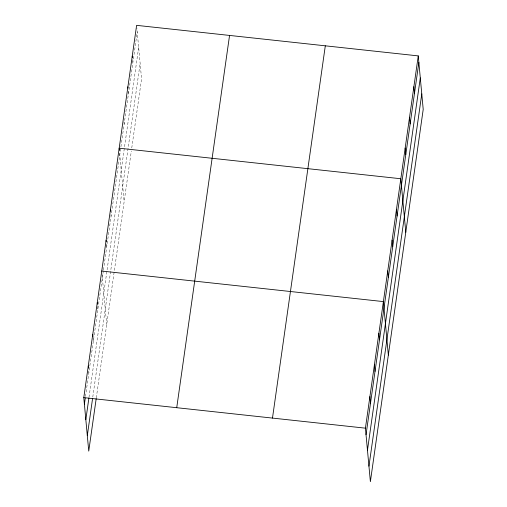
<?xml version="1.0" encoding="UTF-8"?>
<svg xmlns="http://www.w3.org/2000/svg" width="507" height="507" viewBox="0 0 507 507"><rect width="100%" height="100%" fill="white"/><g stroke="black" fill="none" stroke-linecap="round" stroke-linejoin="round"><path stroke-width="0.38" stroke-dasharray="2.54 1.9" d="M85.487 396.468L103.339 270.7M103.447 269.933L137.226 31.909M89.004 397.285L138.658 47.392M92.787 397.032L140.141 63.35M96.305 397.849L131.332 151.004M131.769 147.936L141.573 78.832L136.884 28.265M132.593 59.706L132.866 62.621M128.303 91.146L128.505 93.332M123.942 121.864L124.145 124.05M119.652 153.304L124.145 201.678M110.938 214.727L111.071 216.185M106.445 243.981L106.717 246.896M102.015 273.964L106.711 324.531M97.598 306.336L97.864 309.251M93.174 338.708L93.377 340.894M88.75 371.08L88.883 372.537"/><path stroke-width="0.76" d="M96.197 398.622L88.744 451.103L83.788 397.621L136.617 25.35L418.256 55.897L423.212 109.379L370.383 481.65L365.427 428.168L418.256 55.897M84.396 404.18L85.271 398.008M85.829 419.669L88.896 398.058M87.312 435.621L92.566 398.572M176.728 407.704L229.557 35.433M272.481 418.091L325.31 45.814M366.035 434.727L418.864 62.456M367.467 450.216L420.297 77.939M368.95 466.167L421.78 93.896M101.749 271.049L383.387 301.595L388.349 355.077M83.788 397.621L365.427 428.168M413.896 86.608L414.504 93.168M409.536 117.32L410.144 123.885M405.175 148.038L405.784 154.597M405.784 232.225L400.822 178.749L119.183 148.202L119.386 150.389M396.461 209.461L397.07 216.02M392.101 240.172L392.71 246.732M387.747 270.884L388.356 277.443M378.894 333.238L379.502 339.798M374.407 364.882L375.015 371.441M369.914 396.525L370.522 403.084M132.257 56.062L132.39 57.519M127.897 86.773L128.03 88.231M110.463 209.625L110.602 211.083M106.109 240.337L106.242 241.795M97.255 302.692L97.395 304.149M92.768 334.335L92.971 336.521M88.275 365.978L88.478 368.164"/></g></svg>
